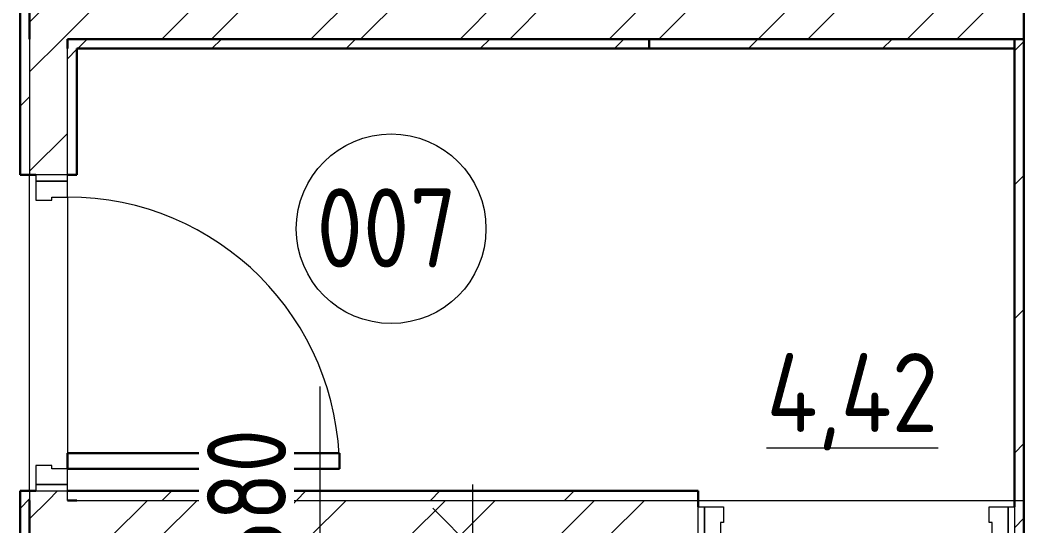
# Model space of a CAD drawing. Header units: millimetres. Extents: x -215207 to 92095, y -30385 to 123050.
# Drawn here: x -85806 to -82631, y 25694 to 27295 of the extents above; entities that cross this region are included whole.
import ezdxf

# ---------------------------------------------------------------- set-up
doc = ezdxf.new("R2010")
doc.units = ezdxf.units.MM
for name, color, linetype, lineweight in [('Двери', 7, 'Continuous', 9), ('Каркас_Импост', 7, 'Continuous', 9), ('Марки помещений', 7, 'Continuous', 20), ('Монтажный зазор', 7, 'Continuous', 9), ('Панель', 7, 'Continuous', 30), ('Перекрытия', 7, 'Continuous', 18), ('Стены разрез', 7, 'Continuous', 30), ('Стены штриховка', 7, 'Continuous', 9)]:
    doc.layers.add(name, color=color, linetype=linetype, lineweight=lineweight)
doc.layers.add('тх размеры розетки', color=7, linetype='Continuous', true_color=0xe91640)
doc.styles.add('GOST Common_3', font='GOST_Common.ttf', dxfattribs={"width": 0.9, "height": 2.5})
doc.styles.add('ГОСТ 2.304', font='CS_Gost2304.shx')
doc.dimstyles.new('СПДС', dxfattribs={"dimscale": 100, "dimtxt": 2.5, "dimasz": 2.5, "dimexe": 2, "dimexo": 0.625, "dimgap": 1, "dimtad": 1, "dimdec": 0, "dimtxsty": 'ГОСТ 2.304', "dimblk": 'OBLIQUE', "dimblk1": 'OBLIQUE', "dimblk2": 'OBLIQUE', "dimcen": 2.5, "dimdle": 2, "dimadec": 0, "dimazin": 2, "dimtfac": 0.75, "dimtdec": 4, "dimtmove": 1, "dimatfit": 3, "dimfxl": 0, "dimtolj": 1, "dimarcsym": 0})
pattern_1 = [(45, (-106999.95, 7949.98), (-235.7317, 235.7317), []), (45, (-106842.8, 7949.98), (-235.7317, 235.7317), [])]
pattern_2 = [(45, (-106999.95, 7949.98), (-212.132, 212.132), [])]

# ---------------------------------------------------------------- blocks, each defined once
blk = doc.blocks.new('AC_Дверь_Однопольная_Деревянная - Дв-9_1_2200х1000_Пр_Подвал_ПВХ-4936332-План подвала смеж')
at = {"layer": 'Каркас_Импост'}
for p, q in [((-480, 60), (-430, 60)), ((-480, -40), (-480, 60)), ((-430, 60), (-430, 10)), ((430, 60), (480, 60)), ((430, 10), (430, 60)), ((480, 60), (480, -40)), ((-430, 10), (-420, 10)), ((-420, 10), (-420, -40)), ((420, 10), (430, 10)), ((420, -40), (420, 10)), ((-420, -40), (-480, -40)), ((480, -40), (420, -40))]:
    blk.add_line(p, q, dxfattribs=at)
at = {"layer": 'Монтажный зазор'}
for p, q in [((-500, 60), (-480, 60)), ((-500, -40), (-500, 60)), ((-480, 60), (-480, -40)), ((480, 60), (500, 60)), ((480, -40), (480, 60)), ((500, 60), (500, -40)), ((-480, -40), (-500, -40)), ((500, -40), (480, -40))]:
    blk.add_line(p, q, dxfattribs=at)
at = {"layer": 'Панель'}
for p, q in [((-430, 920), (-380, 920)), ((-430, 60), (-430, 920)), ((-380, 920), (-380, 60)), ((-380, 60), (-430, 60))]:
    blk.add_line(p, q, dxfattribs=at)
at = {"layer": 'Панель', "lineweight": 9}
blk.add_arc((-430, 60), 860, 0, 90, dxfattribs=at)
blk = doc.blocks.new('AC_Дверь_Однопольная_Деревянная - Дв-9л_1_2200х1000_Л_Подвал_ПВХ-4936292-План подвала смеж')
at = {"layer": 'Каркас_Импост'}
for p, q in [((-430, 60), (-480, 60)), ((-480, 60), (-480, -40)), ((-430, 10), (-430, 60)), ((480, 60), (430, 60)), ((430, 60), (430, 10)), ((480, -40), (480, 60)), ((-420, 10), (-430, 10)), ((-420, -40), (-420, 10)), ((430, 10), (420, 10)), ((420, 10), (420, -40)), ((-480, -40), (-420, -40)), ((420, -40), (480, -40))]:
    blk.add_line(p, q, dxfattribs=at)
at = {"layer": 'Монтажный зазор'}
for p, q in [((-480, 60), (-500, 60)), ((-500, 60), (-500, -40)), ((-480, -40), (-480, 60)), ((500, 60), (480, 60)), ((480, 60), (480, -40)), ((500, -40), (500, 60)), ((-500, -40), (-480, -40)), ((480, -40), (500, -40))]:
    blk.add_line(p, q, dxfattribs=at)
at = {"layer": 'Панель'}
for p, q in [((430, 920), (380, 920)), ((380, 920), (380, 60)), ((430, 60), (430, 920)), ((380, 60), (430, 60))]:
    blk.add_line(p, q, dxfattribs=at)
at = {"layer": 'Панель', "lineweight": 9}
blk.add_arc((430, 60), 860, 90, 180, dxfattribs=at)
blk = doc.blocks.new('ADSK_Марка_Помещение_ОдноЗначение_Номер - Номер-462100-План подвала смеж')
at = {"layer": 'Марки помещений'}
blk.add_circle((0, 0), 3, dxfattribs=at)
blk = doc.blocks.new('_Oblique')
at = {"color": 0, "linetype": 'ByBlock', "lineweight": -2}
blk.add_line((-0.5, -0.5), (0.5, 0.5), dxfattribs=at)
blk = doc.blocks.new('*D3565')
at = {"layer": 'Defpoints', "color": 0, "ltscale": 100, "transparency": 16777216}
for p in [(-84000.9, 25625.2), (-84375.1, 24945.3), (-84000.9, 24945.3)]:
    blk.add_point(p, dxfattribs=at)
at = {"layer": 'тх размеры розетки', "color": 0, "lineweight": 9, "ltscale": 100, "transparency": 16777216}
for p, q in [((-84857.3, 25429.9), (-84857.3, 26136)), ((-84375.1, 25825.2), (-84375.1, 24745.3)), ((-84063.4, 25625.2), (-84575.1, 25625.2)), ((-84375.1, 25285.3), (-84857.3, 25429.9)), ((-84063.4, 24945.3), (-84575.1, 24945.3))]:
    blk.add_line(p, q, dxfattribs=at)
at = {"layer": 'тх размеры розетки', "color": 0, "lineweight": 9, "ltscale": 100, "transparency": 16777216, "xscale": 250, "yscale": 250, "zscale": 250}
for p, rotation in [((-84375.1, 25625.2), 90), ((-84375.1, 24945.3), 270)]:
    blk.add_blockref('_Oblique', p, dxfattribs=dict(at, rotation=rotation))
at = {"layer": 'тх размеры розетки', "color": 0, "ltscale": 100, "transparency": 16777216, "insert": (-85089.5, 25783), "char_height": 250, "attachment_point": 5, "rotation": 90, "style": 'ГОСТ 2.304', "bg_fill": 3, "box_fill_scale": 1.1, "bg_fill_color": 256, "bg_fill_true_color": 13158600, "bg_fill_transparency": 0}
blk.add_mtext('\\A1;680', dxfattribs=at)

msp = doc.modelspace()

# ---------------------------------------------------------------- hatches: boundary and pattern name
at = {"layer": 'Стены разрез', "lineweight": 9}
h = msp.add_hatch(dxfattribs=at)
h.set_pattern_fill('FP_22', color=256, style=0, pattern_type=2)
h.set_pattern_definition(pattern_2)
h.paths.add_polyline_path([(-85805.9, 25625.2), (-85775.9, 25625.2), (-85775.9, 25805.2), (-85805.9, 25805.2)])
h.paths.add_polyline_path([(-85775.9, 26805.2), (-85775.9, 28820.2), (-85805.9, 28820.2), (-85805.9, 26805.2)])
h = msp.add_hatch(dxfattribs=at)
h.set_pattern_fill('FP_2', color=256, style=0, pattern_type=2)
h.set_pattern_definition(pattern_1)
h.paths.add_polyline_path([(-84460.9, 27235.2), (-84460.9, 27485.2), (-85775.9, 27485.2), (-85775.9, 27235.2), (-85655.9, 27235.2)])
h = msp.add_hatch(dxfattribs=at)
h.set_pattern_fill('FP_2', color=256, style=0, pattern_type=2)
h.set_pattern_definition(pattern_1)
h.paths.add_polyline_path([(-82630.9, 27235.2), (-82630.9, 27355.2), (-84460.9, 27355.2), (-84460.9, 27235.2), (-82660.9, 27235.2)])
h = msp.add_hatch(dxfattribs=at)
h.set_pattern_fill('FP_2', color=256, style=0, pattern_type=2)
h.set_pattern_definition(pattern_1)
h.paths.add_polyline_path([(-85755.9, 25775.2), (-85655.9, 25775.2), (-85655.9, 25805.2), (-85775.9, 25805.2), (-85775.9, 25775.2)])
h.paths.add_polyline_path([(-85755.9, 26805.2), (-85655.9, 26805.2), (-85655.9, 27235.2), (-85775.9, 27235.2), (-85775.9, 26805.2)])
h = msp.add_hatch(dxfattribs=at)
h.set_pattern_fill('FP_22', color=256, style=0, pattern_type=2)
h.set_pattern_definition(pattern_2)
h.paths.add_polyline_path([(-85655.9, 27205.2), (-82660.9, 27205.2), (-82660.9, 27235.2), (-85655.9, 27235.2)])
h = msp.add_hatch(dxfattribs=at)
h.set_pattern_fill('FP_22', color=256, style=0, pattern_type=2)
h.set_pattern_definition(pattern_2)
h.paths.add_polyline_path([(-82660.9, 27205.2), (-82660.9, 27235.2), (-83815.9, 27235.2), (-83815.9, 27205.2)])
h = msp.add_hatch(dxfattribs=at)
h.set_pattern_fill('FP_22', color=256, style=0, pattern_type=2)
h.set_pattern_definition(pattern_2)
h.paths.add_polyline_path([(-82660.9, 25805.2), (-82630.9, 25805.2), (-82630.9, 27235.2), (-82660.9, 27235.2), (-82660.9, 26160)])
h = msp.add_hatch(dxfattribs=at)
h.set_pattern_fill('FP_22', color=256, style=0, pattern_type=2)
h.set_pattern_definition(pattern_2)
h.paths.add_polyline_path([(-85625.9, 25775.2), (-85625.9, 25805.2), (-85655.9, 25805.2), (-85655.9, 25775.2)])
h.paths.add_polyline_path([(-85655.9, 26805.2), (-85625.9, 26805.2), (-85625.9, 27205.2), (-85655.9, 27205.2)])
h = msp.add_hatch(dxfattribs=at)
h.set_pattern_fill('FP_22', color=256, style=0, pattern_type=2)
h.set_pattern_definition(pattern_2)
h.paths.add_polyline_path([(-82660.9, 25775.2), (-82630.9, 25775.2), (-82630.9, 25805.2), (-82660.9, 25805.2)])
h.paths.add_polyline_path([(-85625.9, 25775.2), (-83660.9, 25775.2), (-83660.9, 25805.2), (-85625.9, 25805.2)])
h = msp.add_hatch(dxfattribs=at)
h.set_pattern_fill('FP_2', color=256, style=0, pattern_type=2)
h.set_pattern_definition(pattern_1)
h.paths.add_polyline_path([(-83660.9, 25655.2), (-83660.9, 25775.2), (-85775.9, 25775.2), (-85775.9, 25655.2), (-84030.9, 25655.2)])
h.paths.add_polyline_path([(-82630.9, 25655.2), (-82630.9, 25775.2), (-82660.9, 25775.2), (-82660.9, 25655.2)])

# ---------------------------------------------------------------- linework, layer by layer
at = {"layer": 'Перекрытия', "color": 49, "true_color": 0x464646}
for p, q in [((-85775.9, 25805.2), (-85775.9, 26805.2)), ((-85655.9, 26735.2), (-85655.9, 25925.2)), ((-83660.9, 25775.2), (-82660.9, 25775.2))]:
    msp.add_line(p, q, dxfattribs=at)
at = {"layer": 'Стены разрез'}
for p, q in [((-85775.9, 28820.2), (-85775.9, 27235.2)), ((-85805.9, 28790.2), (-85805.9, 26805.2)), ((-82630.9, 25655.2), (-82630.9, 27385.2)), ((-85655.9, 27205.2), (-85655.9, 27235.2)), ((-82630.9, 27235.2), (-85655.9, 27235.2)), ((-83815.9, 27235.2), (-83815.9, 27205.2)), ((-82660.9, 27235.2), (-82660.9, 25755.2)), ((-85625.9, 26805.2), (-85625.9, 27205.2)), ((-85625.9, 27205.2), (-82660.9, 27205.2)), ((-85805.9, 26805.2), (-85755.9, 26805.2)), ((-85655.9, 26805.2), (-85625.9, 26805.2)), ((-85805.9, 25805.2), (-85805.9, 25625.2)), ((-85755.9, 25805.2), (-85805.9, 25805.2)), ((-83660.9, 25805.2), (-85655.9, 25805.2)), ((-83660.9, 25755.2), (-83660.9, 25805.2)), ((-85775.9, 25775.2), (-85775.9, 25655.2)), ((-85655.9, 25775.2), (-85625.9, 25775.2))]:
    msp.add_line(p, q, dxfattribs=at)
at = {"layer": 'Стены штриховка'}
for p, q in [((-85775.9, 27235.2), (-85775.9, 26805.2)), ((-85655.9, 26805.2), (-85655.9, 27205.2)), ((-85775.9, 25805.2), (-85775.9, 25775.2)), ((-85655.9, 25775.2), (-85655.9, 25805.2)), ((-85625.9, 25775.2), (-83660.9, 25775.2)), ((-82660.9, 25775.2), (-82630.9, 25775.2))]:
    msp.add_line(p, q, dxfattribs=at)

# ---------------------------------------------------------------- block references
at = {"layer": 'Двери'}
for name, p, rotation in [('AC_Дверь_Однопольная_Деревянная - Дв-9л_1_2200х1000_Л_Подвал_ПВХ-4936292-План подвала смеж', (-85715.9, 26305.2), 269.9999999999998), ('AC_Дверь_Однопольная_Деревянная - Дв-9_1_2200х1000_Пр_Подвал_ПВХ-4936332-План подвала смеж', (-83160.9, 25715.2), 180)]:
    msp.add_blockref(name, p, dxfattribs=dict(at, rotation=rotation))
at = {"layer": 'Марки помещений', "xscale": 99.99999999999993, "yscale": 99.99999999999993, "zscale": 99.99999999999993}
msp.add_blockref('ADSK_Марка_Помещение_ОдноЗначение_Номер - Номер-462100-План подвала смеж', (-84632.3, 26634.9), dxfattribs=at)

# ---------------------------------------------------------------- texts
at = {"layer": 'Марки помещений', "lineweight": 9, "char_height": 250, "attachment_point": 1, "style": 'GOST Common_3'}
for s, insert, width in [('007', (-84868.5, 26762.6), 584.43), ('\\L4,42', (-83444.8, 26241.4), 721.519)]:
    msp.add_mtext(s, dxfattribs=dict(at, insert=insert, width=width))

# ---------------------------------------------------------------- next in the draw order: dimensions: what is measured, and where the dimension line sits
at = {"layer": 'тх размеры розетки', "ltscale": 100}
dim = msp.add_linear_dim(base=(-84375.1, 24945.3), p1=(-84000.9, 25625.2), p2=(-84000.9, 24945.3), angle=90, dimstyle='СПДС', override={"dimrnd": 10, "dimtfillclr": 7, "dimlwd": 9, "dimlwe": 9}, dxfattribs=at)
dim.commit()
dim.dimension.update_dxf_attribs({"geometry": '*D3565', "text_midpoint": (-85089.5, 25529.9)})

doc.saveas('drawing.dxf')
